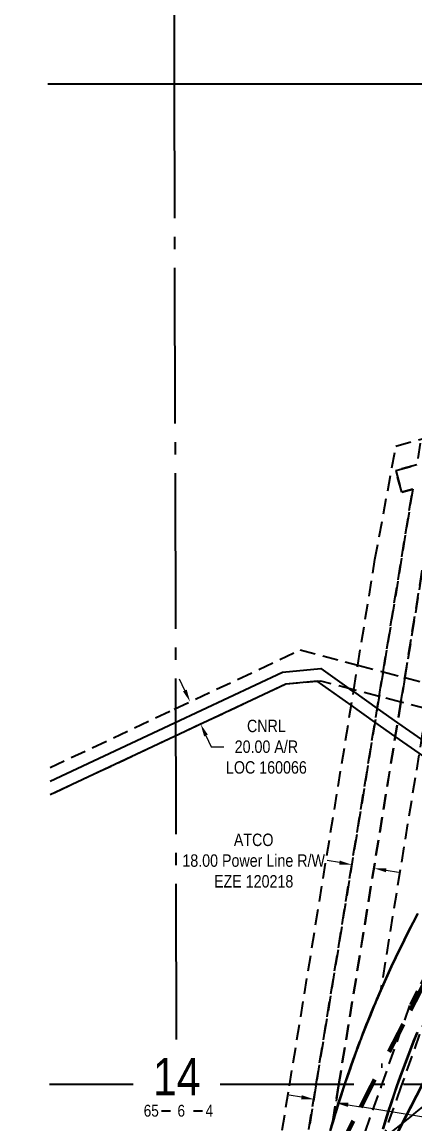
# Model space of a CAD drawing. Extents: x 506429 to 517084, y 6049655 to 6059669.
# Drawn here: x 512807 to 513123, y 6052976 to 6053861 of the extents above; entities that cross this region are included whole.
import ezdxf
from ezdxf.enums import TextEntityAlignment as Align

# ---------------------------------------------------------------- set-up
doc = ezdxf.new("R2010")
doc.units = 0
doc.header["$LTSCALE"] = 5
doc.header["$PDSIZE"] = 0.5
for name, pattern in [('BORDER', [17.5, 5, -2.5, 5, -2.5, 0, -2.5]), ('foc-ACCESSROAD', [3.75, 2.5, -1.25]), ('foc-FLOWLINE', [3.75, 2.5, -1.25]), ('foc-QUARTERLINE', [33, 25, -3, 2, -3])]:
    doc.linetypes.add(name, pattern=pattern)
doc.layers.get('Defpoints').update_dxf_attribs({"color": 9})
for name, color, linetype in [('10', 1, 'Continuous'), ('24', 161, 'Continuous'), ('9', 3, 'Continuous'), ('C-RW', 13, 'Continuous'), ('F-AR', 190, 'foc-ACCESSROAD'), ('F-EZE', 190, 'foc-FLOWLINE'), ('F-RW', 190, 'Continuous'), ('F-VCE', 190, 'foc-FLOWLINE'), ('L-BD1', 253, 'Continuous'), ('L-SEC', 7, 'Continuous'), ('L-SECLBL', 7, 'Continuous'), ('L-SECQ', 8, 'foc-QUARTERLINE'), ('L-TITLEDB', 4, 'Continuous')]:
    doc.layers.add(name, color=color, linetype=linetype)
doc.layers.add('AS-BOUNDARY', color=7, linetype='BORDER', lineweight=60, true_color=0xcc33ff)
doc.layers.add('F-RW-T', color=190, linetype='Continuous', lineweight=9)
doc.styles.add('80CG', font='ARIALN.TTF', dxfattribs={"height": 10})
doc.styles.add('80L', font='ARIALN.TTF', dxfattribs={"height": 10})
doc.styles.add('SIMPLEX', font='ARIALN.TTF')
doc.dimstyles.new('Compass 5 000', dxfattribs={"dimscale": 5, "dimtxt": 9, "dimasz": 2, "dimexe": 0.2, "dimexo": 0.0625, "dimgap": 0.5, "dimtad": 0, "dimtih": 1, "dimtoh": 1, "dimzin": 0, "dimdsep": 46, "dimtxsty": '80CG', "dimcen": 0.1, "dimse1": 1, "dimse2": 1, "dimclrd": 256, "dimclrt": 256, "dimaunit": 1, "dimadec": 4, "dimazin": 0, "dimtfac": 0.06, "dimtofl": 0, "dimtmove": 0, "dimatfit": 1, "dimfxl": 0.2, "dimtolj": 1, "dimtzin": 0, "dimlwd": -1, "dimarcsym": 0})

# ---------------------------------------------------------------- blocks, each defined once
blk = doc.blocks.new('*D894')
at = {"layer": 'Defpoints', "color": 0, "transparency": 16777216}
for p in [(513080.76, 6053235.02), (513098.51, 6053232.14), (513072.52, 6053184.25)]:
    blk.add_point(p, dxfattribs=at)
at = {"layer": 'F-RW-T', "transparency": 16777216}
for p, q in [((513062.65, 6053185.85), (513052.78, 6053187.46)), ((513100.14, 6053179.77), (513110.01, 6053178.17))]:
    blk.add_line(p, q, dxfattribs=at)
for points in [[(513062.91, 6053187.5), (513062.38, 6053184.21), (513072.52, 6053184.25)], [(513100.41, 6053181.41), (513099.87, 6053178.12), (513090.27, 6053181.37)]]:
    blk.add_solid(points, dxfattribs=at)
at = {"layer": 'F-RW-T', "transparency": 16777216, "insert": (512993.64, 6053187.46), "char_height": 10, "attachment_point": 5, "style": '80CG'}
blk.add_mtext('\\A1;ATCO\\P18.00 Power Line R/W\\PEZE 120218', dxfattribs=at)
blk = doc.blocks.new('*D900')
at = {"layer": 'Defpoints', "color": 0, "transparency": 16777216}
for p in [(512967.47, 6053326.89), (512975.97, 6053308.81), (512951.06, 6053297.09)]:
    blk.add_point(p, dxfattribs=at)
at = {"layer": 'F-RW-T', "transparency": 16777216}
for p, q in [((512938.3, 6053324.22), (512934.05, 6053333.27)), ((512955.31, 6053288.04), (512959.57, 6053278.99)), ((512959.57, 6053278.99), (512969.57, 6053278.99))]:
    blk.add_line(p, q, dxfattribs=at)
for points in [[(512939.81, 6053324.93), (512936.8, 6053323.52), (512942.56, 6053315.17)], [(512956.82, 6053288.75), (512953.81, 6053287.34), (512951.06, 6053297.09)]]:
    blk.add_solid(points, dxfattribs=at)
at = {"layer": 'F-RW-T', "transparency": 16777216, "insert": (513003.87, 6053278.99), "char_height": 10, "attachment_point": 5, "style": '80CG'}
blk.add_mtext('\\A1;CNRL\\P20.00 A/R\\PLOC 160066', dxfattribs=at)
blk = doc.blocks.new('*D917')
at = {"layer": 'Defpoints', "color": 0, "transparency": 16777216}
for p in [(513041.91, 6052995.71), (513059.66, 6052992.83), (513059.67, 6052992.85)]:
    blk.add_point(p, dxfattribs=at)
at = {"layer": 'F-RW-T', "transparency": 16777216}
for p, q in [((513032.04, 6052997.33), (513022.17, 6052998.93)), ((513069.54, 6052991.25), (513079.41, 6052989.65)), ((513209.39, 6052968.57), (513079.41, 6052989.65)), ((513238.72, 6052968.57), (513209.39, 6052968.57))]:
    blk.add_line(p, q, dxfattribs=at)
for points in [[(513032.31, 6052998.97), (513031.77, 6052995.68), (513041.91, 6052995.73)], [(513069.8, 6052992.89), (513069.27, 6052989.6), (513059.67, 6052992.85)]]:
    blk.add_solid(points, dxfattribs=at)
at = {"layer": 'F-RW-T', "transparency": 16777216, "insert": (513297.86, 6052968.57), "char_height": 10, "attachment_point": 5, "style": '80CG'}
blk.add_mtext('\\A1;ATCO\\P18.00 Power Line R/W\\PEZE 120218', dxfattribs=at)
blk = doc.blocks.new('L-SECLBL')
at = {"layer": '9', "color": 7}
for p, q in [((-5.08, -27.83), (-12.29, -27.83)), ((20.7, -27.83), (13.5, -27.83))]:
    blk.add_line(p, q, dxfattribs=at)
at = {"layer": '10', "color": 2, "style": 'SIMPLEX'}
blk.add_attdef('SEC', text='', height=30, dxfattribs=at).set_placement((0, 0), align=Align.MIDDLE)
at = {"layer": '10', "color": 5, "style": '80L'}
blk.add_attdef('TWP', text='', height=9.5, dxfattribs=at).set_placement((-14.43, -27.37), align=Align.MIDDLE_RIGHT)
blk.add_attdef('RGE', text='', height=9.5, dxfattribs=at).set_placement((3.62, -27.37), align=Align.MIDDLE_CENTER)
blk.add_attdef('MER', text='', height=9.5, dxfattribs=at).set_placement((23.17, -27.37), align=Align.MIDDLE_LEFT)

msp = doc.modelspace()

# ---------------------------------------------------------------- linework, layer by layer
at = {"layer": '24'}
msp.add_lwpolyline([(513083.612, 6052919.351), (513128.409, 6053006.619), (513271.062, 6053284.366), (513275.677, 6053293.351), (513279.084, 6053297.205), (513282.508, 6053301.053), (513285.948, 6053304.896), (513299.337, 6053314.769), (513382.203, 6053375.877), (513386.232, 6053378.848), (513561.682, 6053508.239), (513731.885, 6053581.762), (513731.992, 6053546.997), (513731.992, 6053546.997), (513577.689, 6053480.298), (513574.196, 6053486.42), (513549.111, 6053467.927), (513402.309, 6053359.697), (513398.28, 6053356.726), (513307.52, 6053289.818), (513298.485, 6053283.15), (513302.395, 6053279.819), (513162.119, 6053006.669), (513112.489, 6052909.98)], dxfattribs=at)
at = {"layer": 'AS-BOUNDARY', "flags": 128}
msp.add_lwpolyline([(513728.175, 6054716.203), (513728.503, 6054616.163), (513731.14, 6053811.216), (513731.765, 6053620.566), (513543.656, 6053539.281), (513250.875, 6053323.375), (513088.092, 6053006.355), (513049.037, 6052930.295), (512936.343, 6052201.953), (512933.173, 6052201.948), (512933.233, 6052181.851), (512807.492, 6051448.602), (512817.787, 6051377.932), (512822.388, 6051346.349)], dxfattribs=at)
at = {"layer": 'C-RW', "flags": 128}
for points in [[(512973.252, 6052202.238), (512979.613, 6052243.887), (513084.058, 6052919.372), (513276.05, 6053293.439, -0.004409), (513286.3, 6053304.977), (513293.055, 6053310.019), (513534.908, 6053488.307), (513562.103, 6053508.349), (513720.306, 6053576.674), (513732.336, 6053581.897), (513732.437, 6053548.258), (513732.437, 6053547.14), (513578.155, 6053480.46), (513574.621, 6053486.549), (513549.725, 6053468.202), (513307.934, 6053289.96), (513301.171, 6053284.912), (513298.885, 6053283.212), (513302.845, 6053279.926), (513302.676, 6053279.682), (513112.935, 6052910.001), (513009.232, 6052239.307), (513003.523, 6052202.305)], [(513727.994, 6053556.111), (513732.398, 6053558.574), (513732.406, 6053558.579), (513732.336, 6053581.897), (513720.306, 6053576.674), (513562.103, 6053508.349), (513534.908, 6053488.307), (513293.055, 6053310.019), (513286.3, 6053304.977, 0.004409), (513276.05, 6053293.439), (513084.058, 6052919.372), (512979.613, 6052243.887), (512973.252, 6052202.238), (512995.666, 6052202.287), (512999.301, 6052240.552), (513103.309, 6052913.105), (513245.561, 6053190.283), (513293.783, 6053284.256), (513300.124, 6053296.611), (513544.713, 6053476.921), (513574.207, 6053489.63), (513596.102, 6053499.106)]]:
    msp.add_lwpolyline(points, format="xyb", close=True, dxfattribs=at)
at = {"layer": 'F-AR'}
for points in [[(512830.015, 6053262.27), (512929.865, 6053309.208), (513031.046, 6053356.773), (513077.34, 6053344.548), (513097.67, 6053339.18), (513115.14, 6053334.567), (513135.599, 6053329.166)], [(513132.407, 6053309.518), (513111.946, 6053314.896), (513094.473, 6053319.489), (513074.137, 6053324.835), (513047.504, 6053331.836), (513019.442, 6053329.24), (512929.931, 6053287.162), (512830.079, 6053240.223)], [(513055.037, 6052970.336), (513056.99, 6052977.022), (513057.23, 6052977.828), (513059.224, 6052984.446), (513059.409, 6052985.05), (513061.614, 6052992.157), (513063.914, 6052999.356), (513066.273, 6053006.525), (513068.735, 6053013.809), (513071.13, 6053020.692), (513071.446, 6053021.585), (513073.625, 6053027.693), (513074.106, 6053029.034), (513076.176, 6053034.674), (513076.838, 6053036.467), (513078.785, 6053041.632), (513079.635, 6053043.872), (513081.449, 6053048.57), (513082.493, 6053051.254), (513084.17, 6053055.488), (513085.416, 6053058.612), (513086.945, 6053062.38), (513088.402, 6053065.945), (513089.777, 6053069.252), (513091.452, 6053073.255), (513092.65, 6053076.068), (513094.565, 6053080.534), (513095.591, 6053082.891), (513097.737, 6053087.79), (513100.976, 6053095.014), (513104.275, 6053102.211), (513107.637, 6053109.379), (513111.061, 6053116.517), (513114.546, 6053123.626), (513118.093, 6053130.704), (513121.7, 6053137.751), (513125.369, 6053144.767)], [(513124.816, 6053049.423), (513121.955, 6053042.362), (513119.156, 6053035.278), (513116.419, 6053028.169), (513113.743, 6053021.036), (513111.129, 6053013.881), (513108.54, 6053006.589), (513106.175, 6052999.756), (513103.831, 6052992.789), (513101.545, 6052985.802), (513099.318, 6052978.797), (513097.149, 6052971.774)]]:
    msp.add_lwpolyline(points, dxfattribs=at)
at = {"layer": 'F-EZE'}
for points in [[(512932.811, 6052323.688), (513043.658, 6053006.492), (513094.473, 6053319.489), (513097.67, 6053339.18), (513121.523, 6053486.118), (513112.662, 6053483.676), (513107.887, 6053501.012), (513124.692, 6053505.642)], [(513140.593, 6053491.368), (513115.14, 6053334.567), (513111.946, 6053314.896), (513061.882, 6053006.519), (513057.227, 6052977.825), (513056.992, 6052977.021), (513055.055, 6052970.321)], [(513070.722, 6052934.045), (513096.382, 6053006.571), (513115.039, 6053059.299), (513119.441, 6053071.741), (513168.981, 6053169.452)], [(513133.245, 6053065.829), (513112.288, 6053006.594), (513086.544, 6052933.838)]]:
    msp.add_lwpolyline(points, dxfattribs=at)
at = {"layer": 'F-RW'}
msp.add_lwpolyline([(512830.047, 6053251.268), (512929.898, 6053298.199), (513016.756, 6053339.022), (513047.506, 6053341.865), (513070.183, 6053325.875), (513073.883, 6053323.266), (513092.908, 6053309.849), (513109.256, 6053298.322), (513128.395, 6053284.826), (513186.209, 6053244.051), (513184.299, 6053241.321), (513182.949, 6053239.387), (513180.507, 6053235.845), (513126.614, 6053273.859), (513107.475, 6053287.354), (513091.128, 6053298.881), (513072.101, 6053312.298), (513044.759, 6053331.581), (513019.431, 6053329.238), (512929.931, 6053287.162), (512830.079, 6053240.229)], dxfattribs=at)
at = {"layer": 'F-VCE'}
for points in [[(512932.426, 6052452.571), (513022.412, 6053006.461), (513074.137, 6053324.835), (513077.34, 6053344.548), (513091.118, 6053429.363), (513107.975, 6053520.656), (513167.784, 6053537.129), (513198.816, 6053537.382), (513241.749, 6053549.206), (513241.767, 6053537.87), (513241.767, 6053537.87), (513143.762, 6053510.892), (513145.239, 6053519.965), (513127.49, 6053522.848), (513124.692, 6053505.642), (513107.887, 6053501.012), (513112.662, 6053483.676), (513121.523, 6053486.118), (513097.67, 6053339.18), (513094.473, 6053319.489), (513043.658, 6053006.492), (512932.811, 6052323.688)], [(513132.406, 6053309.519), (513095.59, 6053082.892), (513094.57, 6053080.527), (513092.663, 6053076.052), (513091.469, 6053073.234), (513089.794, 6053069.231), (513088.417, 6053065.927), (513086.955, 6053062.369), (513085.418, 6053058.611), (513085.077, 6053057.765), (513084.175, 6053055.483), (513082.507, 6053051.238), (513081.465, 6053048.552), (513079.653, 6053043.852), (513078.801, 6053041.613), (513076.848, 6053036.456), (513076.181, 6053034.668), (513075.315, 6053032.336), (513074.115, 6053029.026), (513073.635, 6053027.682), (513071.464, 6053021.567), (513071.149, 6053020.672), (513068.751, 6053013.793), (513066.273, 6053006.525), (513063.933, 6052999.338), (513061.639, 6052992.134), (513059.427, 6052985.034), (513059.241, 6052984.43), (513059.241, 6052984.43), (513057.229, 6052977.829), (513061.882, 6053006.519), (513111.946, 6053314.896), (513115.14, 6053334.567), (513140.593, 6053491.368)]]:
    msp.add_lwpolyline(points, dxfattribs=at)
at = {"layer": 'L-SEC'}
msp.add_line((513731.649, 6053811.661), (512828.269, 6053811.497), dxfattribs=at)
at = {"layer": 'L-SECQ'}
for p, q in [((512930.053, 6053812.36), (512929.836, 6053910.458)), ((512931.75, 6053043.848), (512930.053, 6053812.36)), ((512896.874, 6053007.559), (512829.449, 6053007.54)), ((513734.054, 6053007.798), (512966.756, 6053007.579))]:
    msp.add_line(p, q, dxfattribs=at)
at = {"layer": 'L-TITLEDB'}
for points in [[(513055.505, 6052970.472), (513057.458, 6052977.159), (513057.698, 6052977.965), (513059.692, 6052984.583), (513059.877, 6052985.187), (513062.082, 6052992.294), (513064.382, 6052999.493), (513066.741, 6053006.662), (513069.203, 6053013.945), (513071.598, 6053020.828), (513071.914, 6053021.722), (513074.093, 6053027.83), (513074.574, 6053029.171), (513076.644, 6053034.811), (513077.306, 6053036.603), (513079.253, 6053041.769), (513080.103, 6053044.009), (513081.917, 6053048.707), (513082.961, 6053051.391), (513084.638, 6053055.625), (513085.884, 6053058.749), (513087.413, 6053062.517), (513088.87, 6053066.082), (513090.245, 6053069.389), (513091.92, 6053073.392), (513093.118, 6053076.205), (513095.033, 6053080.671), (513096.059, 6053083.027), (513098.205, 6053087.926), (513101.444, 6053095.151), (513104.743, 6053102.348), (513108.105, 6053109.515), (513111.529, 6053116.654), (513115.014, 6053123.763), (513118.561, 6053130.841), (513122.168, 6053137.888), (513125.837, 6053144.904)], [(513125.284, 6053049.559), (513122.424, 6053042.499), (513119.624, 6053035.415), (513116.887, 6053028.305), (513114.211, 6053021.173), (513111.597, 6053014.018), (513109.008, 6053006.726), (513106.643, 6052999.893), (513104.299, 6052992.926), (513102.013, 6052985.939), (513099.786, 6052978.934), (513097.617, 6052971.91)]]:
    msp.add_lwpolyline(points, dxfattribs=at)

# ---------------------------------------------------------------- block references
at = {"layer": 'L-SECLBL', "xscale": 0.99950511, "yscale": 0.99950511, "zscale": 0.99950511}
msp.add_blockref('L-SECLBL', (512931.815, 6053013.877), dxfattribs=at).add_auto_attribs({'SEC': '14', 'TWP': '65', 'RGE': '6', 'MER': '4'})

# ---------------------------------------------------------------- dimensions: what is measured, and where the dimension line sits
at = {"layer": 'F-RW-T'}
for base, p1, p2, angle, text, picture, middle in [((512951.059, 6053297.094), (512967.471, 6053326.887), (512975.971, 6053308.806), 295.179511, 'CNRL\\P20.00 A/R\\PLOC 160066', '*D900', (513003.869, 6053278.995)), ((513072.518, 6053184.252), (513098.511, 6053232.14), (513080.76, 6053235.022), 170.778528, 'ATCO\\P18.00 Power Line R/W\\PEZE 120218', '*D894', (512993.636, 6053187.457))]:
    dim = msp.add_linear_dim(base=base, p1=p1, p2=p2, angle=angle, text=text, dimstyle='Compass 5 000', dxfattribs=at)
    dim.commit()
    dim.dimension.update_dxf_attribs({"geometry": picture, "text_midpoint": middle, "dimtype": 161})
dim = msp.add_linear_dim(base=(513059.665, 6052992.85), p1=(513041.908, 6052995.708), p2=(513059.662, 6052992.828), angle=350.788059, text='ATCO\\P18.00 Power Line R/W\\PEZE 120218', dimstyle='Compass 5 000', override={"dimtmove": 1}, dxfattribs=at)
dim.commit()
dim.dimension.update_dxf_attribs({"geometry": '*D917', "text_midpoint": (513297.864, 6052968.567), "dimtype": 161})

# ---------------------------------------------------------------- leaders
at = {"layer": 'L-BD1', "path_type": 1}
msp.add_leader([(513151.822, 6053007.632), (513088.452, 6052956.706)], dimstyle='Compass 5 000', dxfattribs=at)

doc.saveas('drawing.dxf')
